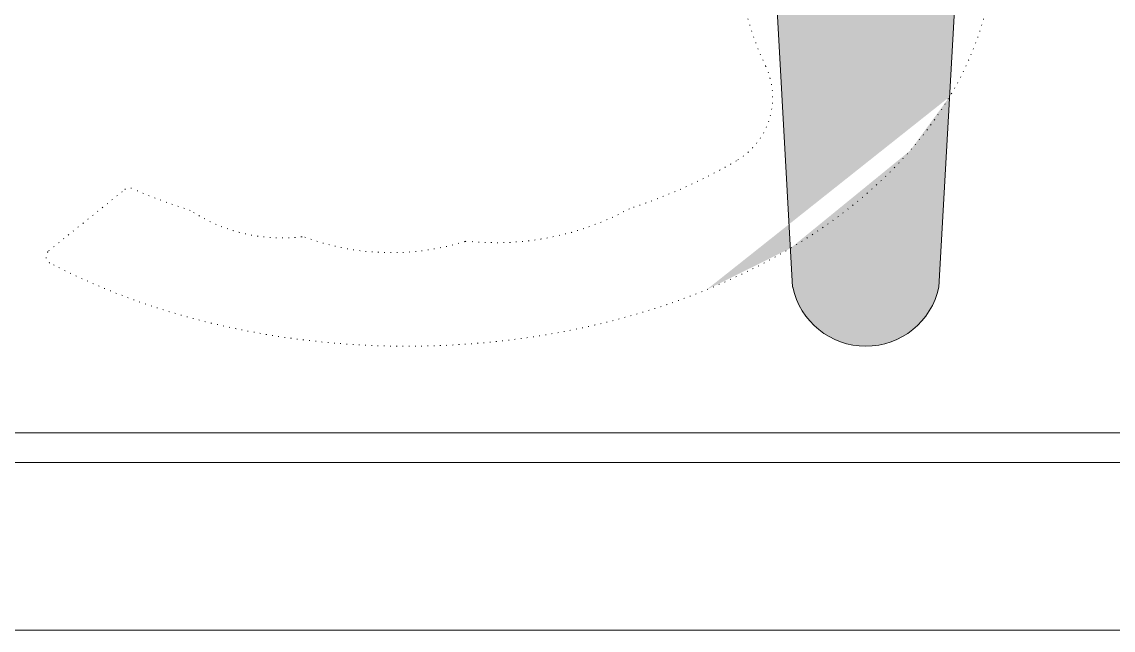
# Model space of a CAD drawing. Header units: millimetres. Extents: x -20000 to 230000, y -17405 to 24510.
# Drawn here: x 115170.9 to 115319.6, y -6077.7 to -5994.9 of the extents above; entities that cross this region are included whole.
import ezdxf

# ---------------------------------------------------------------- set-up
doc = ezdxf.new("R2010")
doc.units = ezdxf.units.MM
doc.linetypes.add('ACAD_ISO07W100', pattern=[3, 0, -3])
doc.layers.get('0').update_dxf_attribs({"lineweight": 13})
doc.layers.add('1 - Acier', color=160, linetype='Continuous', lineweight=13)
doc.layers.add('1 - PVC', color=7, linetype='Continuous', lineweight=13)
doc.layers.add('1 - Cache', color=7, linetype='Continuous', lineweight=0, true_color=0xffffff)

# ---------------------------------------------------------------- blocks, each defined once
blk = doc.blocks.new('*U146')
at = {"layer": '1 - Cache', "linetype": 'ByBlock'}
h = blk.add_hatch(color=256, dxfattribs=at)
h.paths.add_polyline_path([(32.14, -29, 0.414214), (33.64, -27.5), (33.64, -26), (5.64, -26), (5.64, -27.5, 0.414214), (7.14, -29)])
h.paths.add_polyline_path([(24.14, -26), (22.87, -22.95, 0.666426), (16.41, -22.95), (15.14, -26)], flags=16)
h.paths.add_polyline_path([(5.64, -17), (5.64, -26), (15.14, -26), (16.41, -22.95, -0.666426), (22.87, -22.95), (24.14, -26), (33.64, -26), (33.64, -17)])
h = blk.add_hatch(color=256, dxfattribs=at)
edge = h.paths.add_edge_path()
edge.add_ellipse((82.14, -29), major_axis=(80, 0), ratio=0.6875, start_angle=202.4763, end_angle=229.2276, ccw=False)
edge.add_line((8.22, -50.03), (9.68, -75.94))
edge.add_arc((19.64, -73.82), 10.18, 192.0527, 347.9473)
edge.add_line((29.6, -75.94), (29.9, -70.65))
edge = h.paths.add_edge_path()
edge.add_arc((31.14, -31), 1, 0, 90)
edge.add_line((31.14, -30), (8.14, -30))
edge.add_arc((8.14, -31), 1, 90, 180)
edge.add_line((7.14, -31), (8.22, -50.03))
edge.add_ellipse((82.14, -29), major_axis=(80, 0), ratio=0.6875, start_angle=202.4763, end_angle=229.2276)
edge.add_line((29.9, -70.65), (32.14, -31))
at = {"color": 253, "linetype": 'ACAD_ISO07W100', "lineweight": -2, "ltscale": 0.25}
for p, q in [((3.19, -30), (36.09, -30)), ((130.96, -70.99), (120.6, -62.67))]:
    blk.add_line(p, q, dxfattribs=at)
for centre, radius, start, end in [((3.19, -31), 1, 90, 183.1119), ((36.09, -31), 1, 356.8881, 90), ((42.33, -50.12), 10, 154.8734, 239.5803), ((119.97, -63.45), 1, 51.2555, 113.7034), ((70.01, -31.94), 37.96, 241.3976, 275.8174), ((99.17, -46.46), 22.79, 263.3072, 303.2692), ((73.95, -70.69), 1, 72.7314, 95.8174), ((84.29, -37.46), 33.8, 252.7314, 290.3694), ((96.4, -70.09), 1, 83.3072, 110.3694), ((130.34, -71.77), 1, 297.7841, 51.2555)]:
    blk.add_arc(centre, radius, start, end, dxfattribs=at)
blk.add_ellipse((82.14, -29), major_axis=(80, 0), ratio=0.6875, start_param=3.178952, end_param=5.366291, dxfattribs=at)
at = {"color": 253, "linetype": 'ACAD_ISO07W100', "lineweight": -2, "ltscale": 0.25, "extrusion": (0, 0, -1)}
blk.add_ellipse((-42.86, -29), major_axis=(-80, 0), ratio=0.6875, start_param=3.178952, end_param=3.453505, dxfattribs=at)
at = {"color": 253, "linetype": 'ACAD_ISO07W100', "lineweight": -2, "ltscale": 0.25}
for points, knots in [([(37.27, -58.75), (39.25, -59.91), (41.36, -61.01), (46.19, -63.22), (48.95, -64.31), (51.83, -65.26)], [0.8638819, 0.8638819, 0.8638819, 0.8638819, 0.9823886, 0.9823886, 1.1220655, 1.1220655, 1.1220655, 1.1220655]), ([(111.67, -65.51), (114.38, -64.65), (116.98, -63.66), (119.5, -62.57), (119.53, -62.55), (119.57, -62.53)], [2.0070937, 2.0070937, 2.0070937, 2.0070937, 2.1372223, 2.1372223, 2.1391021, 2.1391021, 2.1391021, 2.1391021])]:
    blk.add_open_spline(points, degree=3, knots=knots, dxfattribs=at)
at = {"layer": '1 - Acier', "linetype": 'ByBlock'}
for p, q in [((23.14, 18), (16.14, 18)), ((16.14, -12.15), (16.14, 18)), ((23.14, -12.15), (23.14, 18))]:
    blk.add_line(p, q, dxfattribs=at)
at = {"layer": '1 - PVC', "linetype": 'ByBlock'}
for p, q in [((14.89, -14.15), (15.32, -12.15)), ((23.96, -12.15), (15.32, -12.15)), ((24.39, -14.15), (23.96, -12.15)), ((14.89, -17), (14.89, -14.15)), ((24.39, -14.15), (14.89, -14.15)), ((24.39, -17), (24.39, -14.15)), ((33.64, -17), (5.64, -17)), ((5.64, -17), (5.64, -27.5)), ((33.64, -17), (33.64, -27.5)), ((16.41, -22.95), (15.14, -26)), ((24.14, -26), (22.87, -22.95)), ((5.64, -26), (33.64, -26)), ((7.14, -29), (32.14, -29)), ((7.14, -31), (9.68, -75.94)), ((31.14, -30), (8.14, -30)), ((32.14, -31), (29.6, -75.94))]:
    blk.add_line(p, q, dxfattribs=at)
for centre, radius, start, end in [((19.64, -24.3), 3.5, 22.6389, 157.3611), ((7.14, -27.5), 1.5, 180, 270), ((32.14, -27.5), 1.5, 270, 0), ((8.14, -31), 1, 90, 180), ((31.14, -31), 1, 0, 90), ((19.64, -73.82), 10.18, 192.0527, 347.9473)]:
    blk.add_arc(centre, radius, start, end, dxfattribs=at)
blk = doc.blocks.new('*U840')
at = {"layer": '1 - PVC', "linetype": 'ByBlock'}
for p, q in [((6.9, -193.8), (738.1, -193.8)), ((738.1, -197.82), (6.9, -197.82)), ((15, -220.66), (730, -220.66))]:
    blk.add_line(p, q, dxfattribs=at)

msp = doc.modelspace()

# ---------------------------------------------------------------- block references
msp.add_blockref('*U840', (114627.5, -5857.07))
at = {"xscale": -1}
msp.add_blockref('*U146', (115305.5, -5955.07), dxfattribs=at)

doc.saveas('drawing.dxf')
